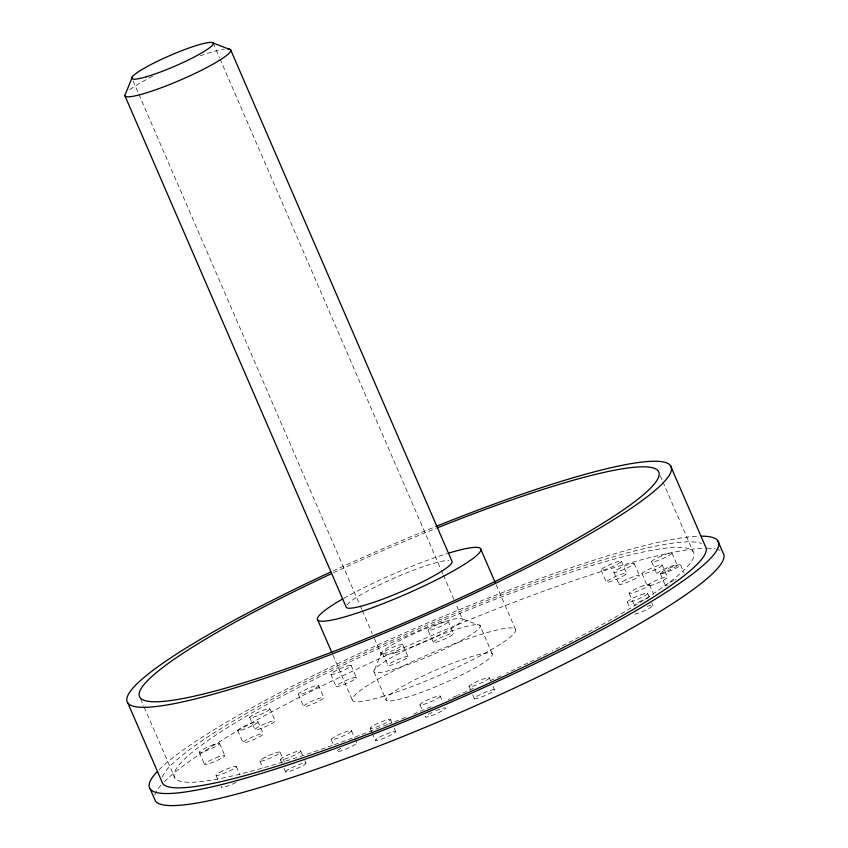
<?xml version="1.0" encoding="UTF-8"?>
<svg xmlns="http://www.w3.org/2000/svg" width="848" height="848" viewBox="0 0 848 848"><rect width="100%" height="100%" fill="white"/><g stroke="black" fill="none" stroke-linecap="round" stroke-linejoin="round"><path stroke-width="0.64" stroke-dasharray="4.24 3.18" d="M428.092 630.297L428.208 629.831A11.066 1.463 -23.4 0 1 438.681 624.086A11.066 1.463 -23.4 0 1 448.369 621.436L453.479 633.975A11.066 1.463 -23.4 0 1 443.006 639.731A11.066 1.463 -23.4 0 1 433.328 642.381L428.092 630.297A11.066 1.463 -23.4 0 0 437.78 627.647A11.066 1.463 -23.4 0 0 448.253 621.902L448.369 621.436M433.328 642.381L433.445 641.915A11.066 1.463 -23.4 0 1 443.907 636.17A11.066 1.463 -23.4 0 1 453.595 633.509M374.615 669.485L381.717 652.515M236.062 782.418L234.885 783.011A11.066 1.463 -23.4 0 1 223.904 787.241A11.066 1.463 -23.4 0 1 222.197 786.223M674.722 580.085L676.057 579.534M648.826 597.723L646.303 598.667A11.066 1.463 -23.4 0 0 634.972 605.578M647.066 606.553L649.303 605.822A11.066 1.463 -23.4 0 1 651.338 607.041A11.066 1.463 -23.4 0 1 638.459 613.083L636.223 613.804A11.066 1.463 -23.4 0 1 632.629 614.249M402.779 644.565L402.217 644.395A11.066 1.463 -23.4 0 0 390.493 648.338A11.066 1.463 -23.4 0 0 382.49 653.416L388.278 665.669A11.066 1.463 -23.4 0 0 400.002 661.716A11.066 1.463 -23.4 0 0 408.005 656.649L402.779 644.565A11.066 1.463 -23.4 0 1 394.776 649.642A11.066 1.463 -23.4 0 1 383.052 653.585L382.49 653.416M408.005 656.649L407.443 656.479A11.066 1.463 -23.4 0 0 395.719 660.422A11.066 1.463 -23.4 0 0 387.727 665.5M660.253 475.792L662.33 480.604M662.85 481.802L693.028 551.529M680.52 564.779L684.177 573.237M671.955 553.044L677.181 565.128M662.299 565.181A11.066 1.463 -23.4 0 1 646.664 573.078A11.066 1.463 -23.4 0 1 647.437 569.994A11.066 1.463 -23.4 0 1 662.299 565.181L667.524 577.255A11.066 1.463 -23.4 0 1 651.889 585.152A11.066 1.463 -23.4 0 1 652.674 582.067A11.066 1.463 -23.4 0 1 667.524 577.255M660.242 573.651L665.479 585.724M651.624 561.779L656.85 573.852M649.43 584.473L653.617 594.141M641.968 573.651L647.204 585.735M647.671 593.303L649.239 596.928M651.858 602.97L652.896 605.387M634.113 563.422L639.339 575.506M621.383 561.185L626.608 573.269M629.163 593.335L634.389 605.419M627.403 602.165L630.011 608.207M613.846 572.283L619.072 584.367M601.105 570.057L606.341 582.131M496.165 584.738L515.414 629.216M492.222 653.734L480.021 625.538L462.33 618.913L456.012 604.338M489.37 677.934A11.066 1.463 -23.4 0 1 473.735 685.831A11.066 1.463 -23.4 0 1 474.509 682.746A11.066 1.463 -23.4 0 1 489.37 677.934L490.42 680.35M493.027 686.382L494.596 690.007A11.066 1.463 -23.4 0 1 478.961 697.904A11.066 1.463 -23.4 0 1 479.745 694.819A11.066 1.463 -23.4 0 1 494.596 690.007M213.124 43.047L219.431 57.632M219.961 58.841L440.769 569.103M441.299 570.322L442.868 573.958M443.398 575.177L453.913 599.472M469.039 686.403L470.608 690.028M472.707 694.862L474.276 698.487M440.26 696.229A11.066 1.463 -23.4 0 1 424.636 704.126A11.066 1.463 -23.4 0 1 425.41 701.042A11.066 1.463 -23.4 0 1 440.26 696.229L442.879 702.271M419.94 704.699L422.548 710.741M133.094 80.942L138.351 93.1M138.881 94.308L359.69 604.571M360.22 605.779L361.789 609.426M362.319 610.645L372.304 633.721M374.413 638.586L381.24 654.38M374 671.913L386.2 700.109M390.44 719.464L392.009 723.09M394.097 727.923L395.666 731.548M351.157 665.51L356.393 677.584M370.173 728.337L371.742 731.962M372.261 733.17L375.399 740.421M332.787 654.773L352.556 700.448M330.858 674.319L336.084 686.403M351.485 730.711L354.623 737.961M355.153 739.17L356.722 742.795M318.625 685.714A11.066 1.463 -23.4 0 1 302.99 693.611A11.066 1.463 -23.4 0 1 303.764 690.526A11.066 1.463 -23.4 0 1 318.625 685.714L323.851 697.787A11.066 1.463 -23.4 0 1 308.216 705.684A11.066 1.463 -23.4 0 1 308.99 702.6A11.066 1.463 -23.4 0 1 323.851 697.787M331.218 739.573L333.836 745.615M298.295 694.183L303.52 706.267M300.69 750.946L302.789 755.78M304.877 760.614L305.927 763.03M270.014 708.96A11.066 1.463 -23.4 0 1 254.389 716.857A11.066 1.463 -23.4 0 1 255.163 713.772A11.066 1.463 -23.4 0 1 270.014 708.96L275.25 721.033A11.066 1.463 -23.4 0 1 259.615 728.93A11.066 1.463 -23.4 0 1 260.389 725.846A11.066 1.463 -23.4 0 1 275.25 721.033M280.19 752.335L284.366 762.002M280.423 759.808L281.992 763.433M284.08 768.267L285.649 771.892M258.036 721.945A11.066 1.463 -23.4 0 1 242.401 729.842A11.066 1.463 -23.4 0 1 243.175 726.768A11.066 1.463 -23.4 0 1 258.036 721.945L263.262 734.029A11.066 1.463 -23.4 0 1 247.627 741.926A11.066 1.463 -23.4 0 1 248.411 738.841A11.066 1.463 -23.4 0 1 263.262 734.029M249.694 717.429L254.919 729.513M259.848 760.879L262.986 768.129M237.705 730.425L242.941 742.509M236.316 766.475L239.973 774.934M219.558 743.452L224.784 755.526M216.049 775.337L218.137 780.171M199.291 752.314L204.516 764.398M140.609 698.805L143.725 706.013M144.245 707.221L174.942 778.146M154.802 794.947A309.87 40.98 -23.4 0 1 161.237 784.983M164.364 781.676A309.87 40.98 -23.4 0 1 424.678 638.544A309.87 40.98 -23.4 0 1 705.006 548.243M706.925 548.232A309.87 40.98 -23.4 0 1 715.341 548.953M716.698 549.25A309.87 40.98 -23.4 0 1 720.1 550.469M435.777 710.762A11.066 1.463 -23.4 0 1 444.066 709.659A11.066 1.463 -23.4 0 1 426.586 717.069A11.066 1.463 -23.4 0 1 434.886 711.143M340.748 748.392A11.066 1.463 -23.4 0 0 338.797 749.505L337.366 750.459A11.066 1.463 -23.4 0 0 342.285 750.491A11.066 1.463 -23.4 0 0 355.8 743.993L356.605 743.261A11.066 1.463 -23.4 0 0 356.149 742.625M667.27 585.735A11.066 1.463 -23.4 0 1 673.853 580.467M159.138 769.602A309.87 40.98 -23.4 0 1 418.085 627.064A309.87 40.98 -23.4 0 1 698.784 536.19M162.318 776.959A296.259 39.178 -23.4 0 1 418.064 629.036A296.259 39.178 -23.4 0 1 701.55 543.504M332.14 745.434A282.861 37.407 -23.4 0 1 224.593 729.45A282.861 37.407 -23.4 0 1 632.195 554.497A282.861 37.407 -23.4 0 1 552.165 651.01M547.352 653.416A282.861 37.407 -23.4 0 1 529.004 662.447M527.763 663.051A282.861 37.407 -23.4 0 1 515.976 668.712M514.831 669.252A282.861 37.407 -23.4 0 1 506.712 673.089M500.839 675.835A282.861 37.407 -23.4 0 1 488.957 681.315M473.354 688.375A282.861 37.407 -23.4 0 1 457.729 695.296M456.531 695.816A282.861 37.407 -23.4 0 1 448.115 699.483M431.081 706.755A282.861 37.407 -23.4 0 1 412.775 714.387M405.492 717.355A282.861 37.407 -23.4 0 1 388.723 724.086M387.472 724.584A282.861 37.407 -23.4 0 1 381.218 727.043M379.957 727.542A282.861 37.407 -23.4 0 1 333.328 745.021M333.084 570.937A296.259 39.178 -23.4 0 1 434.664 526.979M333.455 572.75A282.861 37.407 -23.4 0 1 436.052 528.368M343.938 598.253A88.913 11.755 -23.4 0 1 447.225 553.574M346.938 604.974A57.664 7.621 -23.4 0 1 394.532 577.976A57.664 7.621 -23.4 0 1 448.952 560.348M129.786 89.708A57.664 7.621 -23.4 0 1 152.799 76.15M200.234 55.841A57.664 7.621 -23.4 0 1 224.179 49.195M351.369 731.177L350.574 731.909A11.066 1.463 -23.4 0 1 337.048 738.407A11.066 1.463 -23.4 0 1 332.14 738.375L333.561 737.421A11.066 1.463 -23.4 0 1 345.655 731.877A11.066 1.463 -23.4 0 1 351.369 731.177M371.085 727.139L370.29 727.87A11.066 1.463 -23.4 0 0 377.243 726.715A11.066 1.463 -23.4 0 0 389.518 720.673L390.324 719.931A11.066 1.463 -23.4 0 0 383.37 721.086A11.066 1.463 -23.4 0 0 371.085 727.139M376.311 739.212L375.516 739.954A11.066 1.463 -23.4 0 0 382.469 738.799A11.066 1.463 -23.4 0 0 394.755 732.746L395.55 732.015A11.066 1.463 -23.4 0 0 388.596 733.17A11.066 1.463 -23.4 0 0 376.311 739.212M282.766 757.656L281.345 758.61A11.066 1.463 -23.4 0 0 285.087 759.034A11.066 1.463 -23.4 0 0 298.348 753.098L299.779 752.144A11.066 1.463 -23.4 0 0 296.026 751.72A11.066 1.463 -23.4 0 0 282.766 757.656M287.991 769.74L286.571 770.694A11.066 1.463 -23.4 0 0 290.313 771.118A11.066 1.463 -23.4 0 0 303.573 765.182L305.004 764.228A11.066 1.463 -23.4 0 0 301.252 763.794A11.066 1.463 -23.4 0 0 287.991 769.74M620.46 562.383L619.04 563.337A11.066 1.463 -23.4 0 1 603.744 569.877A11.066 1.463 -23.4 0 1 605.408 566.782L607.772 565.595A11.066 1.463 -23.4 0 1 618.743 561.365A11.066 1.463 -23.4 0 1 620.46 562.383M625.686 574.467L624.266 575.421A11.066 1.463 -23.4 0 1 608.97 581.951A11.066 1.463 -23.4 0 1 610.645 578.866L612.998 577.679A11.066 1.463 -23.4 0 1 623.98 573.449A11.066 1.463 -23.4 0 1 625.686 574.467M265.138 757.275L262.997 758.43A11.066 1.463 -23.4 0 0 261.799 761.027A11.066 1.463 -23.4 0 0 274.89 755.939L277.042 754.784A11.066 1.463 -23.4 0 0 278.229 752.187A11.066 1.463 -23.4 0 0 265.138 757.275M620.503 567.831L618.15 569.019A11.066 1.463 -23.4 0 0 614.948 572.411A11.066 1.463 -23.4 0 0 627.456 567.874L629.81 566.687A11.066 1.463 -23.4 0 0 633 563.295A11.066 1.463 -23.4 0 0 620.503 567.831M222.706 770.885L220.353 772.072A11.066 1.463 -23.4 0 0 217.162 775.464A11.066 1.463 -23.4 0 0 229.66 770.927L232.013 769.74A11.066 1.463 -23.4 0 0 235.214 766.348A11.066 1.463 -23.4 0 0 222.706 770.885M625.729 579.915L623.375 581.103A11.066 1.463 -23.4 0 0 620.174 584.495A11.066 1.463 -23.4 0 0 632.682 579.958L635.035 578.771A11.066 1.463 -23.4 0 0 638.226 575.379A11.066 1.463 -23.4 0 0 625.729 579.915M661.44 555.97L658.822 557.147A11.066 1.463 -23.4 0 0 651.752 561.927A11.066 1.463 -23.4 0 0 662.14 558.853L664.758 557.677A11.066 1.463 -23.4 0 0 671.828 552.896A11.066 1.463 -23.4 0 0 661.44 555.97M666.666 568.054L664.048 569.231A11.066 1.463 -23.4 0 0 656.988 574.011A11.066 1.463 -23.4 0 0 667.365 570.937L669.994 569.761A11.066 1.463 -23.4 0 0 677.054 564.98A11.066 1.463 -23.4 0 0 666.666 568.054M672.157 566.899L669.496 568.001A11.066 1.463 -23.4 0 0 660.221 573.449A11.066 1.463 -23.4 0 0 668.606 571.531L671.266 570.428A11.066 1.463 -23.4 0 0 680.541 564.98A11.066 1.463 -23.4 0 0 672.157 566.899M213.728 744.618L211.194 745.562A11.066 1.463 -23.4 0 0 199.725 751.508A11.066 1.463 -23.4 0 0 205.121 751.148L207.654 750.194A11.066 1.463 -23.4 0 0 219.123 744.247A11.066 1.463 -23.4 0 0 213.728 744.618M643.6 585.639L641.067 586.583A11.066 1.463 -23.4 0 0 629.598 592.54A11.066 1.463 -23.4 0 0 634.993 592.169L637.526 591.226A11.066 1.463 -23.4 0 0 649.006 585.279A11.066 1.463 -23.4 0 0 643.6 585.639M218.954 756.692L216.42 757.646A11.066 1.463 -23.4 0 0 204.951 763.592A11.066 1.463 -23.4 0 0 210.346 763.232L212.88 762.278A11.066 1.463 -23.4 0 0 224.349 756.331A11.066 1.463 -23.4 0 0 218.954 756.692M644.077 593.738L641.841 594.469A11.066 1.463 -23.4 0 0 628.962 600.511A11.066 1.463 -23.4 0 0 630.997 601.73L633.233 600.999A11.066 1.463 -23.4 0 0 646.112 594.957A11.066 1.463 -23.4 0 0 644.077 593.738M350.648 665.32L349.471 665.447A11.066 1.463 -23.4 0 0 336.508 670.397A11.066 1.463 -23.4 0 0 331.377 674.51L332.554 674.383A11.066 1.463 -23.4 0 0 345.518 669.432A11.066 1.463 -23.4 0 0 350.648 665.32M355.874 677.404L354.697 677.531A11.066 1.463 -23.4 0 0 341.733 682.47A11.066 1.463 -23.4 0 0 336.603 686.594L337.78 686.467A11.066 1.463 -23.4 0 0 350.743 681.516A11.066 1.463 -23.4 0 0 355.874 677.404M404.994 697.798A57.887 7.653 -23.4 0 0 491.607 656.161A57.887 7.653 -23.4 0 0 421.032 676.789A57.887 7.653 -23.4 0 0 404.994 697.798M395.613 652.61A44.266 5.851 -23.4 0 0 461.853 620.768A44.266 5.851 -23.4 0 0 407.888 636.551A44.266 5.851 -23.4 0 0 395.613 652.61M381.42 696.908A88.913 11.755 -23.4 0 0 514.471 632.947A88.913 11.755 -23.4 0 0 406.065 664.641A88.913 11.755 -23.4 0 0 381.42 696.908M392.794 669.602A57.887 7.653 -23.4 0 0 479.417 627.976A57.887 7.653 -23.4 0 0 408.831 648.603A57.887 7.653 -23.4 0 0 392.794 669.602"/><path stroke-width="1.27" d="M132.511 76.659L125.621 93.545A57.664 7.621 -23.4 0 0 182.415 79.182A57.664 7.621 -23.4 0 0 227.635 48.919M213.124 43.047L230.624 49.767L451.942 561.196A57.664 7.621 -23.4 0 1 403.733 590.611A57.664 7.621 -23.4 0 1 346.323 607.391L125.006 95.962M717.768 540.706L722.994 552.79A309.87 40.98 -23.4 0 1 463.92 710.857A309.87 40.98 -23.4 0 1 155.428 801.042L150.202 788.958M670.439 465.626L705.292 546.165A296.259 39.178 -23.4 0 1 457.602 697.289A296.259 39.178 -23.4 0 1 162.678 783.51L127.825 702.971M480.562 548.677L495.126 582.332M317.703 619.909L331.748 652.366M701.699 536.148A309.87 40.98 -23.4 0 1 450.648 702.282A309.87 40.98 -23.4 0 1 156.732 772.093M435.861 526.491A296.259 39.178 -23.4 0 1 634.23 506.182A296.259 39.178 -23.4 0 1 181.981 702.038A296.259 39.178 -23.4 0 1 330.688 572.04M437.25 527.88A282.861 37.407 -23.4 0 1 623.026 510.104A282.861 37.407 -23.4 0 1 192.295 696.611A282.861 37.407 -23.4 0 1 331.102 573.852M448.369 553.214A88.913 11.755 -23.4 0 1 461.588 566.082A88.913 11.755 -23.4 0 1 343.058 617.365A88.913 11.755 -23.4 0 1 342.815 598.889M146.418 76.755A44.266 5.851 -23.4 0 0 212.657 44.912A44.266 5.851 -23.4 0 0 158.682 60.685A44.266 5.851 -23.4 0 0 146.418 76.755"/></g></svg>
